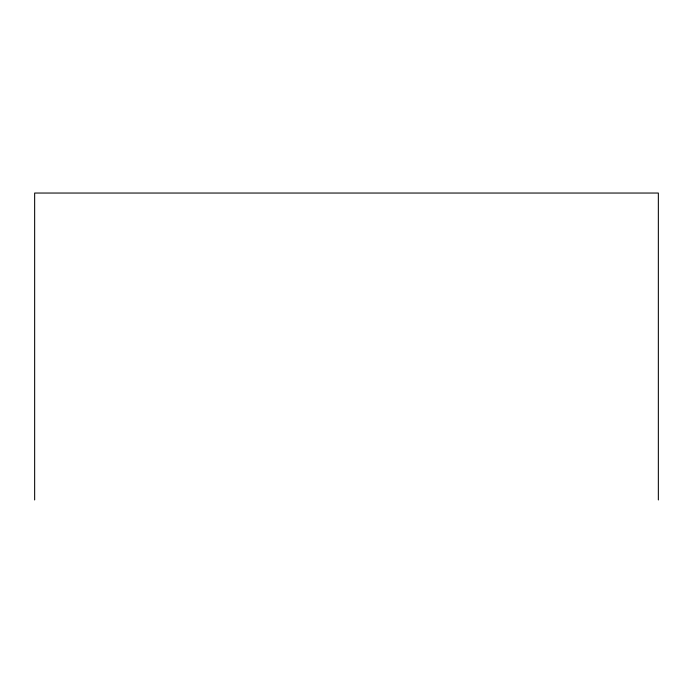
<?xml version="1.0" encoding="UTF-8"?>
<svg xmlns="http://www.w3.org/2000/svg" width="693" height="693" viewBox="0 0 693 693"><rect width="100%" height="100%" fill="white"/><g stroke="black" fill="none" stroke-linecap="round" stroke-linejoin="round"><path stroke-width="1.04" d="M658.35 499.956L658.35 193.044L34.65 193.044L34.65 499.956"/></g></svg>
